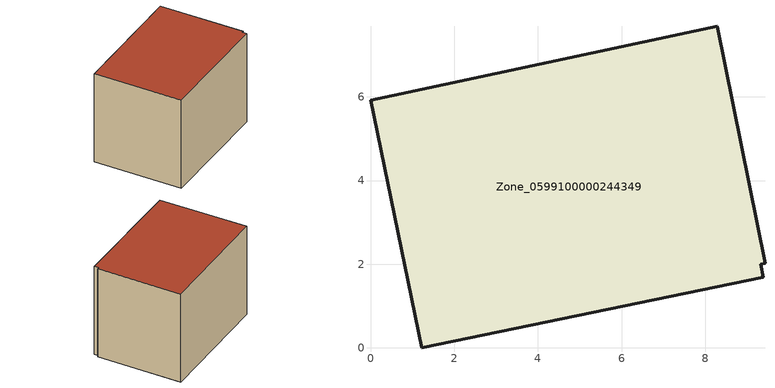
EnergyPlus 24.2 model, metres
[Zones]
Zone_0599100000244349
 floor ground (C_G): 9.43,2.02 9.32,2 9.38,1.69 1.23,0 0,5.92 8.28,7.69 z0
 wall outside (C_F): 9.43,2.02 8.28,7.69 0,5.92 1.23,0 9.38,1.69 9.32,2 9.43,2.02 z0:6.42
 roof outside (C_R): 9.32,2 9.43,2.02 8.28,7.69 0,5.92 1.23,0 9.38,1.69 z6.42
[BUILDING]
Pand.0599100000244349: North Axis=0; Terrain=City; Loads Convergence Tolerance Value=0.04; Temperature Convergence Tolerance Value=0.4; Solar Distribution=FullExterior; Maximum Number of Warmup Days=25; Minimum Number of Warmup Days=1
[Site:Location]
Rotterdam.The.Hague.AP_ZH_NLD Design_Conditions: Latitude=51.96; Longitude=4.45; Time Zone=1; Elevation=-4.5
[SITE:GROUNDTEMPERATURE:BUILDINGSURFACE]
18, 18, 18, 18, 18, 18, 18, 18, 18, 18, 18, 18
[MATERIAL] Thermal Absorptance=0.9; Solar Absorptance=0.7; Visible Absorptance=0.7
Name | Roughness | Thickness | Conductivity | Density | Specific Heat
G.TI.1946-1964 | MediumSmooth | 0.15 | 1 | 540 | 1210
F.TI.1946-1964 | Rough | 0.3 | 0.857143 | 1920 | 840
R.TI.1946-1964 | MediumRough | 0.2 | 0.277778 | 1500 | 1000
[CONSTRUCTION]
C_G: G.TI.1946-1964
C_F: F.TI.1946-1964
C_R: R.TI.1946-1964
[ZONE]
Zone_0599100000244349: Type=1; Multiplier=1; Ceiling Height=Autocalculate; Volume=Autocalculate; Floor Area=autocalculate; Part of Total Floor Area=Yes
[ZONEINFILTRATION:DESIGNFLOWRATE]
Infil_Zone_0599100000244349: Zone or ZoneList or Space or SpaceList=Zone_0599100000244349; Schedule=AlwaysOn; Design Flow Rate Calculation Method=Flow/Area; Flow Rate per Floor Area=0.003; Constant Term Coefficient=1; Temperature Term Coefficient=0; Velocity Term Coefficient=0; Velocity Squared Term Coefficient=0
[HVACTEMPLATE:ZONE:IDEALLOADSAIRSYSTEM]
Zone_0599100000244349: Maximum Heating Supply Air Temperature=50; Minimum Cooling Supply Air Temperature=13; Maximum Heating Supply Air Humidity Ratio=0.0156; Minimum Cooling Supply Air Humidity Ratio=0.0077; Heating Limit=NoLimit; Cooling Limit=NoLimit; Dehumidification Control Type=ConstantSensibleHeatRatio; Cooling Sensible Heat Ratio=0.7; Dehumidification Setpoint=60; Humidification Control Type=None; Humidification Setpoint=30; Outdoor Air Method=None; Outdoor Air Flow Rate per Person=0.00944; Outdoor Air Flow Rate per Zone Floor Area=0; Outdoor Air Flow Rate per Zone=0; Demand Controlled Ventilation Type=None; Outdoor Air Economizer Type=NoEconomizer; Heat Recovery Type=None; Sensible Heat Recovery Effectiveness=0.7; Latent Heat Recovery Effectiveness=0.65
[ZONECONTROL:THERMOSTAT]
ThermostatControl_Zone_0599100000244349: Zone or ZoneList=Zone_0599100000244349; Control Type Schedule=DualSetpointControlType; Control 1=Thermostat_Zone_0599100000244349; Temperature Difference Between Cutout And Setpoint=0
[THERMOSTATSETPOINT:DUALSETPOINT]
Thermostat_Zone_0599100000244349: Heating Setpoint Temperature Schedule=HeatingSetpoint_Zone_0599100000244349; Cooling Setpoint Temperature Schedule=CoolingSetpoint_Zone_0599100000244349
[SCHEDULE:COMPACT]
HeatingSetpoint_Zone_0599100000244349: Through: 12/31, For: AllDays, Until: 24:00, 21
CoolingSetpoint_Zone_0599100000244349: Through: 12/31, For: AllDays, Until: 24:00, 24
DualSetpointControlType: Through: 12/31, For: AllDays, Until: 24:00, 4
AlwaysOn: Through: 12/31, For: AllDays, Until: 24:00, 1
